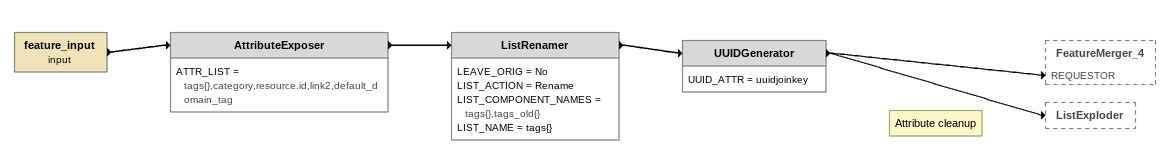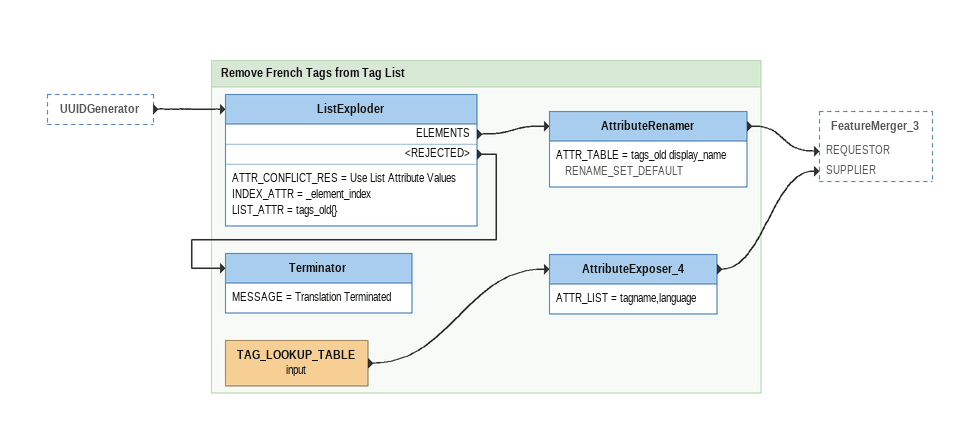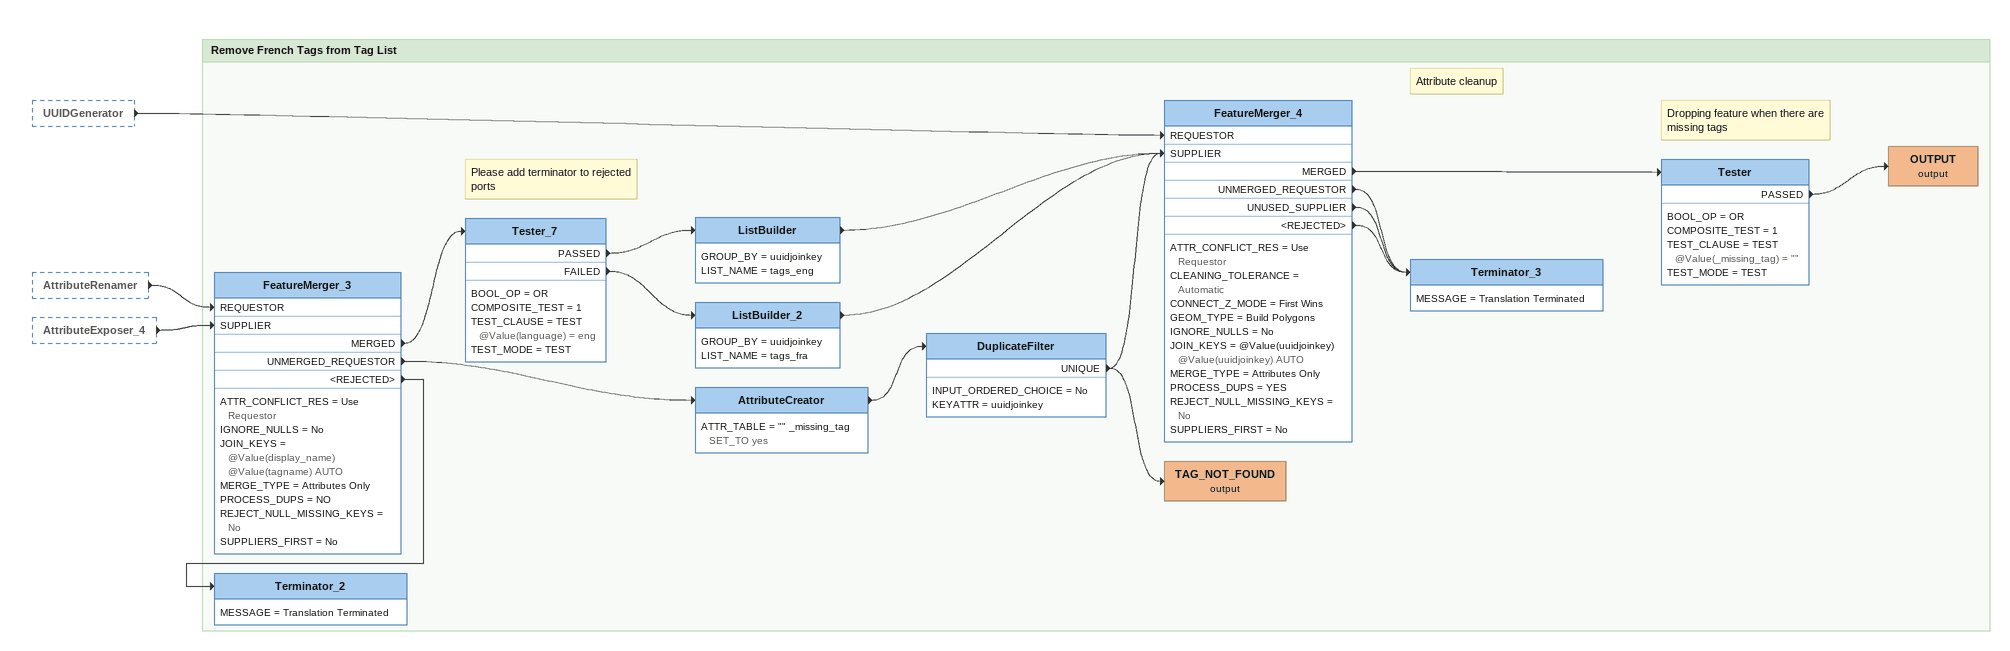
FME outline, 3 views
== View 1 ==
feature_input (input)
    -> AttributeExposer
AttributeExposer
    ATTR_LIST = tags{},category,resource.id,link2,default_domain_tag
    -> ListRenamer
ListRenamer
    LEAVE_ORIG = No
    LIST_ACTION = Rename
    LIST_COMPONENT_NAMES = tags{},tags_old{}
    LIST_NAME = tags{}
    -> UUIDGenerator
Note: Attribute cleanup
UUIDGenerator
    UUID_ATTR = uuidjoinkey
    -> FeatureMerger_4 [REQUESTOR]
    -> ListExploder

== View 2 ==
UUIDGenerator [outside]
    -> ListExploder

Bookmark: Remove French Tags from Tag List
ListExploder
    ATTR_CONFLICT_RES = Use List Attribute Values
    INDEX_ATTR = _element_index
    LIST_ATTR = tags_old{}
    ELEMENTS -> AttributeRenamer
    <REJECTED> -> Terminator
AttributeRenamer
    ATTR_TABLE = tags_old display_name RENAME_SET_DEFAULT
    -> FeatureMerger_3 [REQUESTOR]
Terminator
    MESSAGE = Translation Terminated
TAG_LOOKUP_TABLE (input)
    -> AttributeExposer_4
AttributeExposer_4
    ATTR_LIST = tagname,language
    -> FeatureMerger_3 [SUPPLIER]

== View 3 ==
UUIDGenerator [outside]
    -> FeatureMerger_4 [REQUESTOR]
AttributeRenamer [outside]
    -> FeatureMerger_3 [REQUESTOR]
AttributeExposer_4 [outside]
    -> FeatureMerger_3 [SUPPLIER]

Bookmark: Remove French Tags from Tag List
FeatureMerger_3
    ATTR_CONFLICT_RES = Use Requestor
    IGNORE_NULLS = No
    JOIN_KEYS = @Value(display_name) @Value(tagname) AUTO
    MERGE_TYPE = Attributes Only
    PROCESS_DUPS = NO
    REJECT_NULL_MISSING_KEYS = No
    SUPPLIERS_FIRST = No
    MERGED -> Tester_7
    UNMERGED_REQUESTOR -> AttributeCreator
    <REJECTED> -> Terminator_2
Note: Please add terminator to rejected ports
Tester_7
    BOOL_OP = OR
    COMPOSITE_TEST = 1
    TEST_CLAUSE = TEST @Value(language) = eng
    TEST_MODE = TEST
    PASSED -> ListBuilder
    FAILED -> ListBuilder_2
ListBuilder
    GROUP_BY = uuidjoinkey
    LIST_NAME = tags_eng
    -> FeatureMerger_4 [SUPPLIER]
ListBuilder_2
    GROUP_BY = uuidjoinkey
    LIST_NAME = tags_fra
    -> FeatureMerger_4 [SUPPLIER]
AttributeCreator
    ATTR_TABLE = "" _missing_tag SET_TO yes
    -> DuplicateFilter
DuplicateFilter
    INPUT_ORDERED_CHOICE = No
    KEYATTR = uuidjoinkey
    UNIQUE -> FeatureMerger_4 [SUPPLIER]
    UNIQUE -> TAG_NOT_FOUND (output)
FeatureMerger_4
    ATTR_CONFLICT_RES = Use Requestor
    CLEANING_TOLERANCE = Automatic
    CONNECT_Z_MODE = First Wins
    GEOM_TYPE = Build Polygons
    IGNORE_NULLS = No
    JOIN_KEYS = @Value(uuidjoinkey) @Value(uuidjoinkey) AUTO
    MERGE_TYPE = Attributes Only
    PROCESS_DUPS = YES
    REJECT_NULL_MISSING_KEYS = No
    SUPPLIERS_FIRST = No
    MERGED -> Tester
    UNMERGED_REQUESTOR -> Terminator_3
    UNUSED_SUPPLIER -> Terminator_3
    <REJECTED> -> Terminator_3
Note: Attribute cleanup
Note: Dropping feature when there are missing tags
Tester
    BOOL_OP = OR
    COMPOSITE_TEST = 1
    TEST_CLAUSE = TEST @Value(_missing_tag) = ""
    TEST_MODE = TEST
    PASSED -> OUTPUT (output)
OUTPUT (output)
Terminator_3
    MESSAGE = Translation Terminated
TAG_NOT_FOUND (output)
Terminator_2
    MESSAGE = Translation Terminated
